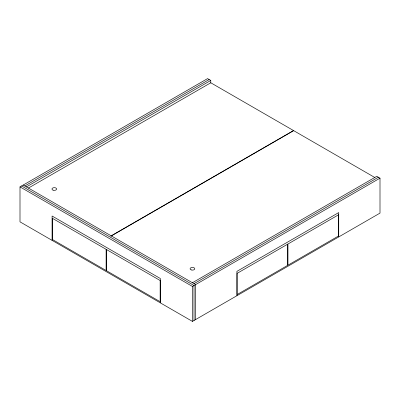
<?xml version="1.0" encoding="UTF-8"?>
<svg xmlns="http://www.w3.org/2000/svg" width="400" height="400" viewBox="0 0 400 400"><rect width="100%" height="100%" fill="white"/><g stroke="black" fill="none" stroke-linecap="round" stroke-linejoin="round"><path stroke-width="0.6" d="M192.435 282.74L376.79 176.305L380 178.155L380 213.105L192.435 321.395L20 221.845L20 186.895L207.565 78.605L210.775 80.455L210.775 82.955M24.815 185.965L209.17 79.53M26.42 186.895L210.775 80.455M28.41 188.075L210.775 82.785L293.51 130.55L111.14 235.84M110.785 236.255L293.69 130.655L374.8 177.485M194.04 283.665L378.395 177.23M20 186.895L192.435 286.445L380 178.155M23.21 185.04L195.645 284.595L195.645 319.545M21.605 185.965L194.04 285.52L194.04 320.47M338.725 236.935L338.725 212.575L236.915 271.355L236.915 295.715M192.435 286.445L192.435 321.395M160.33 302.865L160.33 278.505L52.1 216.02L52.1 240.38M287.73 244.135L237.1 273.37L237.1 294.55L287.73 265.32L287.73 244.135M338.545 214.8L287.915 244.03L287.915 265.215L338.545 235.98L338.545 214.8M106.125 249.325L52.285 218.245L52.285 239.425L106.125 270.51L106.125 249.325M160.15 280.515L106.31 249.43L106.31 270.615L160.15 301.7L160.15 280.515M191.205 269.91A2.335 1.35 0 0 0 194.77 268.8A2.335 1.35 0 0 0 191.325 267.57A2.335 1.35 0 0 0 191.205 269.91M53.075 190.16A2.335 1.35 0 0 0 56.64 189.055A2.335 1.35 0 0 0 53.195 187.825A2.335 1.35 0 0 0 53.075 190.16"/></g></svg>
